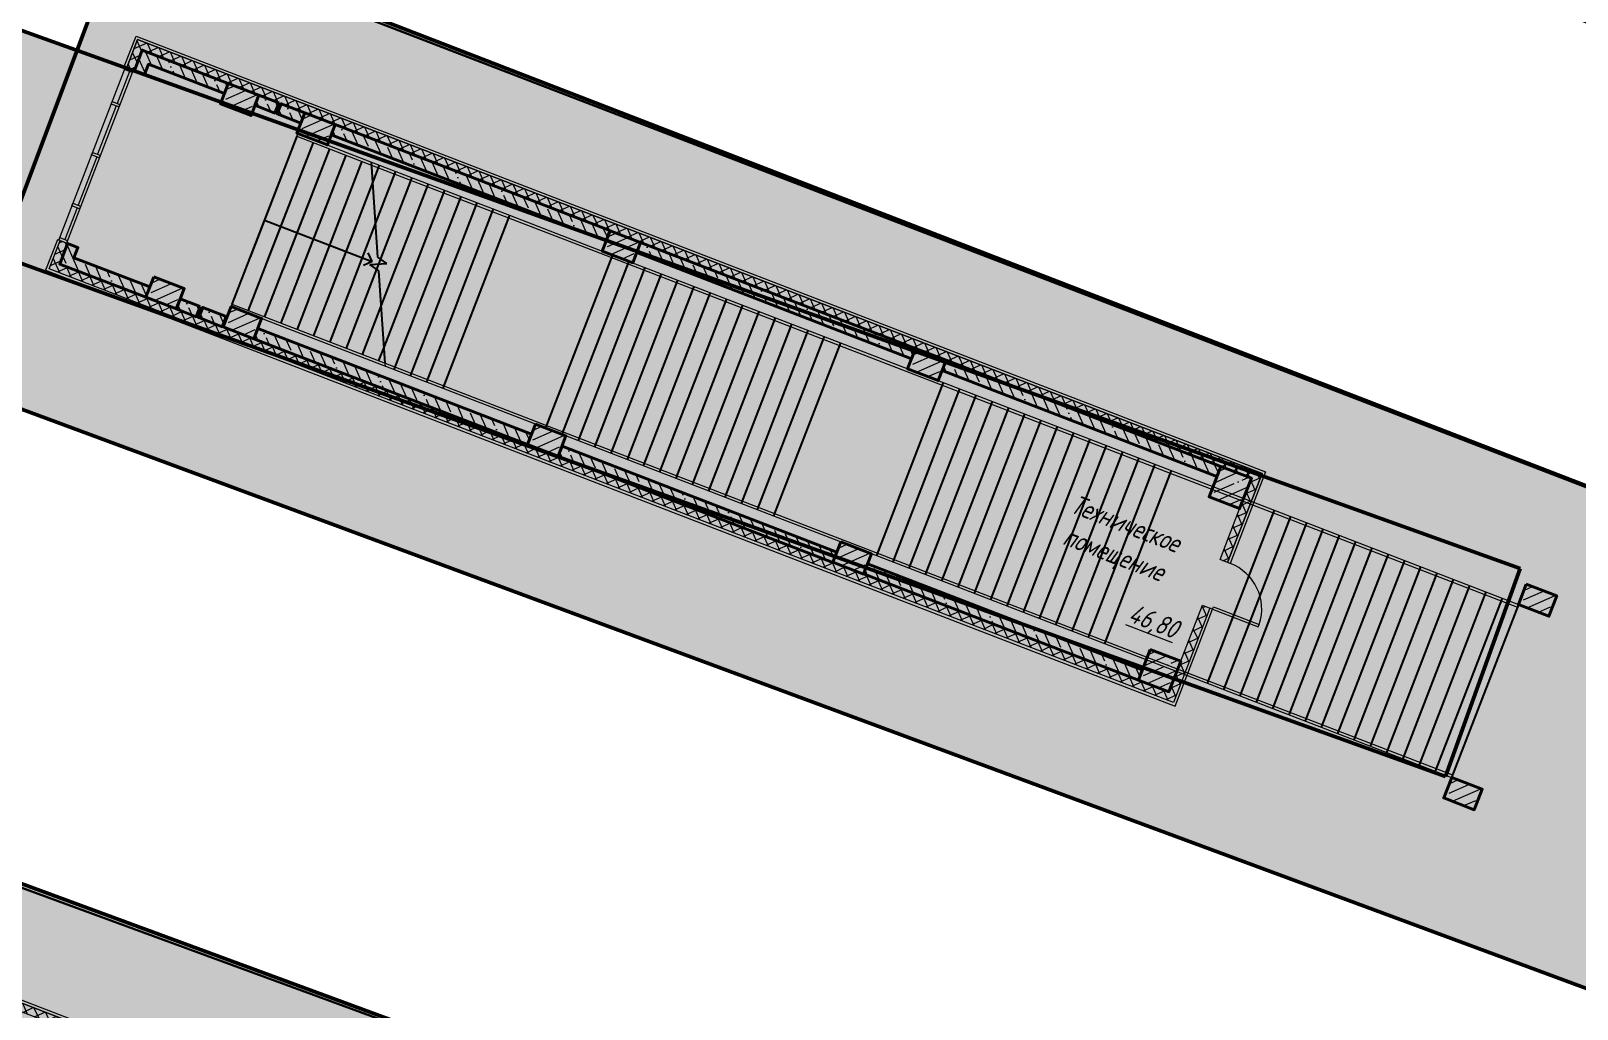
# Model space of a CAD drawing. Extents: x 11425 to 15501, y 6544 to 9114.
# Drawn here: x 11463.96 to 11492.3, y 9071.02 to 9088.95 of the extents above; entities that cross this region are included whole.
import ezdxf

# ---------------------------------------------------------------- set-up
doc = ezdxf.new("R2010")
doc.units = 0
for name, pattern in [('DASHED2', [0.375, 0.25, -0.125]), ('Overhead', [3.96875, 2.38125, -1.5875]), ('Сверху', [3.96875, 2.38125, -1.5875])]:
    doc.linetypes.add(name, pattern=pattern)
for name, color, linetype, lineweight in [('_Сверху_ - Верхние поручни', 7, 'Сверху', 9), ('Верхние поручни', 7, 'Continuous', 9), ('МГТ-АМ-АР-Разрезы', 7, 'Continuous', 9), ('МГТ-АМ-АР-Стены монолитные', 5, 'Continuous', 40), ('МГТ-АМ-АР-Штриховка монолит', 250, 'Continuous', 5), ('МГТ-АР-ЖД пути', 160, 'Continuous', 13), ('МГТ_АР_Двери_в плане', 250, 'Continuous', 9), ('МГТ_АР_Облицовка', 124, 'Continuous', 9), ('МГТ_АР_Окна', 150, 'Continuous', 9), ('МГТ_АР_Утеплитель_Линии', 192, 'Continuous', 9), ('МГТ_АР_Утеплитель_Штриховка', 194, 'Continuous', 9)]:
    doc.layers.add(name, color=color, linetype=linetype, lineweight=lineweight)
doc.layers.add('МГТ_АР_Лестницы', color=7, linetype='Continuous')
doc.styles.add('СПДС_3.5 мм', font='spds.shx', dxfattribs={"oblique": 15, "height": 350})
pattern_1 = [(23.90026, (11058.83306, 9068.52753), (-0.06431688, 0.145137525), []), (113.90026, (11058.83306, 9068.52753), (-0.145137525, -0.06431688), [])]

msp = doc.modelspace()

# ---------------------------------------------------------------- hatches: boundary and pattern name
at = {"transparency": 33554559}
h = msp.add_hatch(color=1, dxfattribs=at)
h.dxf.hatch_style = 1
h.paths.add_polyline_path([(11439.834, 9093.317), (11441.203, 9097.066), (11491.258, 9079.092), (11489.889, 9075.282)])
h.paths.add_polyline_path([(11445.667, 9109.446), (11447.035, 9113.255), (11497.091, 9095.221), (11495.722, 9091.412)])
h.paths.add_polyline_path([(11434.001, 9077.127), (11435.37, 9080.937), (11485.425, 9062.902), (11484.056, 9059.093)])
h.paths.add_polyline_path([(11428.168, 9060.938), (11429.537, 9064.688), (11479.592, 9046.654), (11478.223, 9042.904)])
h = msp.add_hatch(color=1, dxfattribs=at)
h.dxf.hatch_style = 1
h.paths.add_polyline_path([(11498.125, 9015.995), (11501.706, 9031.662), (11450.845, 9050.106), (11453.94, 9058.558), (11503.253, 9040.231), (11504.751, 9048.526), (11456.678, 9066.295), (11459.794, 9074.785), (11506.392, 9057.611), (11507.853, 9065.698), (11462.51, 9082.484), (11465.691, 9090.965), (11509.366, 9074.079), (11510.782, 9081.92), (11468.343, 9098.614), (11471.379, 9107.125), (11512.381, 9090.77), (11513.556, 9097.033), (11524.77, 9091.732), (11513.164, 9031.033), (11509.043, 9009.313)])
at = {"layer": 'МГТ-АМ-АР-Штриховка монолит', "lineweight": 9, "transparency": 33554559}
h = msp.add_hatch(dxfattribs=at)
h.set_pattern_fill('ANSI35', color=1, scale=0.05, angle=-111.0997, style=0)
h.set_pattern_definition([(293.90026, (11344.35582, 9260.9251), (0.29027505, 0.12863376), []), (293.90026, (11344.275, 9260.71564), (0.29027505, 0.12863376), [0.396875, -0.079375, 0, -0.079375])])
h.paths.add_polyline_path([(11467.577, 9087.987), (11467.505, 9087.8), (11466.114, 9088.337), (11466.042, 9088.151), (11465.856, 9088.223), (11466, 9088.597)])
at = {"layer": 'МГТ-АМ-АР-Штриховка монолит', "lineweight": 9}
h = msp.add_hatch(dxfattribs=at)
h.set_pattern_fill('ANSI35', color=1, scale=0.05, angle=-21.0997, style=0)
h.set_pattern_definition([(23.90026, (11086.82265, 9057.7274), (-0.12863376, 0.29027505), []), (23.90026, (11087.0321, 9057.64657), (-0.12863376, 0.29027505), [0.396875, -0.079375, 0, -0.079375])])
h.paths.add_polyline_path([(11467.577, 9087.987), (11467.433, 9087.614), (11467.993, 9087.398), (11468.137, 9087.771)])
at = {"layer": 'МГТ-АМ-АР-Штриховка монолит', "lineweight": 9, "transparency": 33554559}
h = msp.add_hatch(dxfattribs=at)
h.set_pattern_fill('ANSI35', color=1, scale=0.05, angle=-111.0997, style=0)
h.set_pattern_definition([(293.90026, (11345.28113, 9260.5677), (0.29027505, 0.12863376), []), (293.90026, (11345.2003, 9260.35823), (0.29027505, 0.12863376), [0.396875, -0.079375, 0, -0.079375])])
h.paths.add_polyline_path([(11468.502, 9087.63), (11468.43, 9087.443), (11468.063, 9087.586), (11468.135, 9087.773)])
h = msp.add_hatch(dxfattribs=at)
h.set_pattern_fill('ANSI35', color=1, scale=0.05, angle=-111.0997, style=0)
h.set_pattern_definition([(293.90026, (11345.69344, 9260.4086), (0.29027505, 0.12863376), []), (293.90026, (11345.61262, 9260.19914), (0.29027505, 0.12863376), [0.396875, -0.079375, 0, -0.079375])])
h.paths.add_polyline_path([(11468.977, 9087.447), (11468.905, 9087.26), (11468.475, 9087.427), (11468.547, 9087.614)])
at = {"layer": 'МГТ-АМ-АР-Штриховка монолит', "lineweight": 9}
h = msp.add_hatch(dxfattribs=at)
h.set_pattern_fill('ANSI35', color=1, scale=0.05, angle=-21.0997, style=0)
h.set_pattern_definition([(23.90026, (11088.2221, 9057.1874), (-0.12863376, 0.29027505), []), (23.90026, (11088.43154, 9057.10658), (-0.12863376, 0.29027505), [0.396875, -0.079375, 0, -0.079375])])
h.paths.add_polyline_path([(11468.977, 9087.447), (11468.833, 9087.074), (11469.392, 9086.858), (11469.536, 9087.231)])
at = {"layer": 'МГТ-АМ-АР-Штриховка монолит', "lineweight": 9, "transparency": 33554559}
h = msp.add_hatch(dxfattribs=at)
h.set_pattern_fill('ANSI35', color=1, scale=0.05, angle=-111.0997, style=0)
h.set_pattern_definition([(293.90026, (11346.68057, 9260.0277), (0.29027505, 0.12863376), []), (293.90026, (11346.59975, 9259.81825), (0.29027505, 0.12863376), [0.396875, -0.079375, 0, -0.079375])])
h.paths.add_polyline_path([(11474.572, 9085.288), (11474.5, 9085.101), (11469.462, 9087.046), (11469.534, 9087.233)])
at = {"layer": 'МГТ-АМ-АР-Штриховка монолит', "lineweight": 9}
h = msp.add_hatch(dxfattribs=at)
h.set_pattern_fill('ANSI35', color=1, scale=0.05, angle=-21.0997, style=0)
h.set_pattern_definition([(23.90026, (11093.8198, 9055.02744), (-0.12863376, 0.29027505), []), (23.90026, (11094.02927, 9054.94662), (-0.12863376, 0.29027505), [0.396875, -0.079375, 0, -0.079375])])
h.paths.add_polyline_path([(11474.574, 9085.287), (11474.43, 9084.914), (11474.99, 9084.698), (11475.134, 9085.071)])
at = {"layer": 'МГТ-АМ-АР-Штриховка монолит', "lineweight": 9, "transparency": 33554559}
h = msp.add_hatch(dxfattribs=at)
h.set_pattern_fill('ANSI35', color=1, scale=0.05, angle=-111.0997, style=0)
h.set_pattern_definition([(293.90026, (11344.1711, 9260.44363), (0.29027505, 0.12863376), []), (293.90026, (11344.0903, 9260.23417), (0.29027505, 0.12863376), [0.396875, -0.079375, 0, -0.079375])])
h.paths.add_polyline_path([(11466.066, 9084.068), (11466.138, 9084.255), (11464.747, 9084.792), (11464.819, 9084.978), (11464.632, 9085.05), (11464.488, 9084.676)])
h = msp.add_hatch(dxfattribs=at)
h.set_pattern_fill('ANSI35', color=1, scale=0.05, angle=-111.0997, style=0)
h.set_pattern_definition([(293.90026, (11352.2808, 9257.8668), (0.29027505, 0.12863376), []), (293.90026, (11352.19997, 9257.65733), (0.29027505, 0.12863376), [0.396875, -0.079375, 0, -0.079375])])
h.paths.add_polyline_path([(11480.172, 9083.127), (11480.1, 9082.94), (11475.062, 9084.885), (11475.134, 9085.072)])
at = {"layer": 'МГТ-АМ-АР-Штриховка монолит', "lineweight": 9}
h = msp.add_hatch(dxfattribs=at)
h.set_pattern_fill('ANSI35', color=1, scale=0.05, angle=-21.0997, style=0)
h.set_pattern_definition([(23.90026, (11085.45468, 9054.18216), (-0.12863376, 0.29027505), []), (23.90026, (11085.66413, 9054.10134), (-0.12863376, 0.29027505), [0.396875, -0.079375, 0, -0.079375])])
h.paths.add_polyline_path([(11466.209, 9084.442), (11466.065, 9084.069), (11466.625, 9083.853), (11466.769, 9084.226)])
at = {"layer": 'МГТ-АМ-АР-Штриховка монолит', "lineweight": 9, "transparency": 33554559}
h = msp.add_hatch(dxfattribs=at)
h.set_pattern_fill('ANSI35', color=1, scale=0.05, angle=-111.0997, style=0)
h.set_pattern_definition([(293.90026, (11343.84078, 9256.83495), (0.29027505, 0.12863376), []), (293.90026, (11343.75996, 9256.6255), (0.29027505, 0.12863376), [0.396875, -0.079375, 0, -0.079375])])
h.paths.add_polyline_path([(11467.062, 9083.897), (11466.99, 9083.71), (11466.622, 9083.854), (11466.694, 9084.04)])
h = msp.add_hatch(dxfattribs=at)
h.set_pattern_fill('ANSI35', color=1, scale=0.05, angle=-111.0997, style=0)
h.set_pattern_definition([(293.90026, (11344.2531, 9256.67586), (0.29027505, 0.12863376), []), (293.90026, (11344.17227, 9256.4664), (0.29027505, 0.12863376), [0.396875, -0.079375, 0, -0.079375])])
h.paths.add_polyline_path([(11467.536, 9083.714), (11467.464, 9083.527), (11467.035, 9083.694), (11467.107, 9083.881)])
at = {"layer": 'МГТ-АМ-АР-Штриховка монолит', "lineweight": 9}
h = msp.add_hatch(dxfattribs=at)
h.set_pattern_fill('ANSI35', color=1, scale=0.05, angle=-21.0997, style=0)
h.set_pattern_definition([(23.90026, (11086.87292, 9053.63534), (-0.12863376, 0.29027505), []), (23.90026, (11087.08237, 9053.55452), (-0.12863376, 0.29027505), [0.396875, -0.079375, 0, -0.079375])])
h.paths.add_polyline_path([(11467.627, 9083.895), (11467.483, 9083.522), (11468.043, 9083.306), (11468.187, 9083.679)])
at = {"layer": 'МГТ-АМ-АР-Штриховка монолит', "lineweight": 9, "transparency": 33554559}
h = msp.add_hatch(dxfattribs=at)
h.set_pattern_fill('ANSI35', color=1, scale=0.05, angle=-111.0997, style=0)
h.set_pattern_definition([(293.90026, (11345.26185, 9256.28797), (0.29027505, 0.12863376), []), (293.90026, (11345.18103, 9256.0785), (0.29027505, 0.12863376), [0.396875, -0.079375, 0, -0.079375])])
h.paths.add_polyline_path([(11473.135, 9081.555), (11473.063, 9081.368), (11468.043, 9083.307), (11468.115, 9083.493)])
at = {"layer": 'МГТ-АМ-АР-Штриховка монолит', "lineweight": 9}
h = msp.add_hatch(dxfattribs=at)
h.set_pattern_fill('ANSI35', color=1, scale=0.05, angle=-21.0997, style=0)
h.set_pattern_definition([(23.90026, (11099.41755, 9052.8675), (-0.12863376, 0.29027505), []), (23.90026, (11099.627, 9052.78667), (-0.12863376, 0.29027505), [0.396875, -0.079375, 0, -0.079375])])
h.paths.add_polyline_path([(11480.172, 9083.127), (11480.028, 9082.754), (11480.588, 9082.538), (11480.732, 9082.911)])
at = {"layer": 'МГТ-АМ-АР-Штриховка монолит', "lineweight": 9, "transparency": 33554559}
h = msp.add_hatch(dxfattribs=at)
h.set_pattern_fill('ANSI35', color=1, scale=0.05, angle=-111.0997, style=0)
h.set_pattern_definition([(293.90026, (11357.87852, 9255.70683), (0.29027505, 0.12863376), []), (293.90026, (11357.7977, 9255.49738), (0.29027505, 0.12863376), [0.396875, -0.079375, 0, -0.079375])])
h.paths.add_polyline_path([(11485.77, 9080.967), (11485.698, 9080.78), (11480.66, 9082.725), (11480.732, 9082.912)])
at = {"layer": 'МГТ-АМ-АР-Штриховка монолит', "lineweight": 9}
h = msp.add_hatch(dxfattribs=at)
h.set_pattern_fill('ANSI35', color=1, scale=0.05, angle=-21.0997, style=0)
h.set_pattern_definition([(23.90026, (11092.45184, 9051.4822), (-0.12863376, 0.29027505), []), (23.90026, (11092.6613, 9051.4014), (-0.12863376, 0.29027505), [0.396875, -0.079375, 0, -0.079375])])
h.paths.add_polyline_path([(11473.206, 9081.742), (11473.062, 9081.369), (11473.622, 9081.153), (11473.766, 9081.526)])
at = {"layer": 'МГТ-АМ-АР-Штриховка монолит', "lineweight": 9, "transparency": 33554559}
h = msp.add_hatch(dxfattribs=at)
h.set_pattern_fill('ANSI35', color=1, scale=0.05, angle=-111.0997, style=0)
h.set_pattern_definition([(293.90026, (11350.84046, 9254.13403), (0.29027505, 0.12863376), []), (293.90026, (11350.75964, 9253.92458), (0.29027505, 0.12863376), [0.396875, -0.079375, 0, -0.079375])])
h.paths.add_polyline_path([(11478.732, 9079.394), (11478.66, 9079.207), (11473.622, 9081.153), (11473.694, 9081.339)])
at = {"layer": 'МГТ-АМ-АР-Штриховка монолит', "lineweight": 9}
h = msp.add_hatch(dxfattribs=at)
h.set_pattern_fill('ANSI35', color=1, scale=0.05, angle=-21.0997, style=0)
h.set_pattern_definition([(23.90026, (11104.94328, 9050.52094), (-0.12863376, 0.29027505), []), (23.90026, (11105.15273, 9050.44012), (-0.12863376, 0.29027505), [0.396875, -0.079375, 0, -0.079375])])
h.paths.add_polyline_path([(11485.769, 9080.967), (11485.554, 9080.408), (11486.114, 9080.192), (11486.33, 9080.752)])
h = msp.add_hatch(dxfattribs=at)
h.set_pattern_fill('ANSI35', color=1, scale=0.05, angle=-21.0997, style=0)
h.set_pattern_definition([(23.90026, (11098.04957, 9049.32226), (-0.12863376, 0.29027505), []), (23.90026, (11098.25903, 9049.24144), (-0.12863376, 0.29027505), [0.396875, -0.079375, 0, -0.079375])])
h.paths.add_polyline_path([(11478.804, 9079.582), (11478.66, 9079.209), (11479.22, 9078.993), (11479.364, 9079.366)])
at = {"layer": 'МГТ-АМ-АР-Штриховка монолит', "lineweight": 9, "transparency": 33554559}
h = msp.add_hatch(dxfattribs=at)
h.set_pattern_fill('ANSI35', color=1, scale=0.05, angle=-111.0997, style=0)
h.set_pattern_definition([(293.90026, (11356.43865, 9251.97526), (0.29027505, 0.12863376), []), (293.90026, (11356.35783, 9251.7658), (0.29027505, 0.12863376), [0.396875, -0.079375, 0, -0.079375])])
h.paths.add_polyline_path([(11484.33, 9077.235), (11484.258, 9077.049), (11479.22, 9078.994), (11479.292, 9079.18)])
at = {"layer": 'МГТ-АМ-АР-Штриховка монолит', "lineweight": 9}
h = msp.add_hatch(dxfattribs=at)
h.set_pattern_fill('ANSI35', color=1, scale=0.05, angle=-21.0997, style=0)
h.set_pattern_definition([(23.90026, (11110.613, 9048.54758), (-0.12863376, 0.29027505), []), (23.90026, (11110.82246, 9048.46676), (-0.12863376, 0.29027505), [0.396875, -0.079375, 0, -0.079375])])
h.paths.add_polyline_path([(11491.368, 9078.807), (11491.224, 9078.434), (11491.783, 9078.218), (11491.927, 9078.591)])
h = msp.add_hatch(dxfattribs=at)
h.set_pattern_fill('ANSI35', color=1, scale=0.05, angle=-21.0997, style=0)
h.set_pattern_definition([(23.90026, (11103.64684, 9047.16246), (-0.12863376, 0.29027505), []), (23.90026, (11103.8563, 9047.08163), (-0.12863376, 0.29027505), [0.396875, -0.079375, 0, -0.079375])])
h.paths.add_polyline_path([(11484.472, 9077.609), (11484.258, 9077.05), (11484.817, 9076.834), (11485.033, 9077.394)])
h = msp.add_hatch(dxfattribs=at)
h.set_pattern_fill('ANSI35', color=1, scale=0.05, angle=-21.0997, style=0)
h.set_pattern_definition([(23.90026, (11109.24504, 9045.00235), (-0.12863376, 0.29027505), []), (23.90026, (11109.4545, 9044.92153), (-0.12863376, 0.29027505), [0.396875, -0.079375, 0, -0.079375])])
h.paths.add_polyline_path([(11490, 9075.262), (11489.856, 9074.889), (11490.415, 9074.673), (11490.559, 9075.046)])
at = {"layer": 'МГТ_АР_Утеплитель_Штриховка', "transparency": 33554559}
h = msp.add_hatch(dxfattribs=at)
h.set_pattern_fill('ANSI37', color=1, scale=0.05, angle=-21.0997)
h.set_pattern_definition(pattern_1)
h.paths.add_polyline_path([(11465.716, 9088.277), (11465.914, 9088.791), (11486.524, 9080.838), (11485.894, 9079.204), (11485.754, 9079.258), (11486.327, 9080.753), (11466, 9088.597), (11465.856, 9088.223)])
h = msp.add_hatch(dxfattribs=at)
h.set_pattern_fill('ANSI37', color=1, scale=0.05, angle=-21.0997)
h.set_pattern_definition(pattern_1)
h.paths.add_polyline_path([(11464.492, 9085.104), (11464.632, 9085.05), (11464.487, 9084.676), (11484.818, 9076.833), (11485.43, 9078.419), (11485.57, 9078.365), (11484.903, 9076.638), (11464.293, 9084.59)])
h = msp.add_hatch(dxfattribs=at)
h.set_pattern_fill('ANSI37', color=1, scale=0.05, angle=-21.0997)
h.set_pattern_definition([(23.90026, (11052.9858, 9052.29846), (-0.06431688, 0.145137525), []), (113.90026, (11052.9858, 9052.29846), (-0.145137525, -0.06431688), [])])
h.paths.add_polyline_path([(11459.868, 9072.047), (11460.067, 9072.562), (11480.677, 9064.609), (11480.046, 9062.975), (11479.906, 9063.029), (11480.48, 9064.524), (11460.153, 9072.368), (11460.008, 9071.993)])

# ---------------------------------------------------------------- linework, layer by layer
at = {"color": 1, "lineweight": 50}
for p, q in [((11441.203, 9097.066), (11491.258, 9079.092)), ((11489.889, 9075.282), (11439.834, 9093.317)), ((11491.258, 9079.092), (11489.889, 9075.282))]:
    msp.add_line(p, q, dxfattribs=at)
msp.add_lwpolyline([(11498.125, 9015.995), (11501.706, 9031.662), (11450.845, 9050.106), (11453.94, 9058.558), (11503.253, 9040.231), (11504.751, 9048.526), (11456.678, 9066.295), (11459.794, 9074.785), (11506.392, 9057.611), (11507.853, 9065.698), (11462.51, 9082.484), (11465.691, 9090.965), (11509.366, 9074.079), (11510.782, 9081.92), (11468.343, 9098.614), (11471.379, 9107.125), (11512.381, 9090.77), (11513.556, 9097.033), (11524.77, 9091.732), (11513.164, 9031.033), (11509.043, 9009.313)], close=True, dxfattribs=at)
at = {"layer": '_Сверху_ - Верхние поручни', "color": 1, "ltscale": 100}
for p, q in [((11470.201, 9086.546), (11472.731, 9085.569)), ((11470.204, 9086.49), (11472.713, 9085.522)), ((11472.713, 9085.522), (11474.299, 9084.91)), ((11472.731, 9085.569), (11474.317, 9084.957)), ((11474.299, 9084.91), (11478.777, 9083.182)), ((11474.317, 9084.957), (11478.795, 9083.229)), ((11478.777, 9083.182), (11480.363, 9082.57)), ((11478.795, 9083.229), (11480.381, 9082.617)), ((11470.452, 9082.859), (11471.526, 9082.444)), ((11470.456, 9082.804), (11471.508, 9082.398)), ((11480.381, 9082.617), (11484.86, 9080.889)), ((11471.508, 9082.398), (11473.094, 9081.786)), ((11471.526, 9082.444), (11473.112, 9081.832)), ((11480.363, 9082.57), (11484.842, 9080.842)), ((11473.094, 9081.786), (11477.572, 9080.058)), ((11473.112, 9081.832), (11477.59, 9080.104)), ((11484.86, 9080.889), (11486.446, 9080.277)), ((11484.842, 9080.842), (11486.428, 9080.23)), ((11477.572, 9080.058), (11479.158, 9079.446)), ((11477.59, 9080.104), (11479.176, 9079.492)), ((11486.428, 9080.23), (11491.204, 9078.387)), ((11486.446, 9080.277), (11491.222, 9078.434)), ((11479.176, 9079.492), (11483.654, 9077.764)), ((11479.158, 9079.446), (11483.636, 9077.718)), ((11491.222, 9078.434), (11491.204, 9078.387)), ((11483.654, 9077.764), (11485.24, 9077.152)), ((11483.636, 9077.718), (11485.222, 9077.106)), ((11485.222, 9077.106), (11489.999, 9075.263)), ((11485.24, 9077.152), (11490.017, 9075.309)), ((11490.017, 9075.309), (11489.999, 9075.263))]:
    msp.add_line(p, q, dxfattribs=at)
at = {"layer": 'Верхние поручни', "color": 1}
for p, q in [((11468.85, 9087.067), (11468.832, 9087.02)), ((11468.832, 9087.02), (11470.204, 9086.49)), ((11468.85, 9087.067), (11470.201, 9086.546)), ((11470.204, 9086.49), (11470.201, 9086.546)), ((11467.644, 9083.942), (11467.626, 9083.895)), ((11467.626, 9083.895), (11470.456, 9082.804)), ((11467.644, 9083.942), (11470.452, 9082.859)), ((11470.456, 9082.804), (11470.452, 9082.859))]:
    msp.add_line(p, q, dxfattribs=at)
at = {"layer": 'МГТ-АМ-АР-Стены монолитные', "color": 1}
for points in [[(11467.577, 9087.987), (11467.505, 9087.8), (11466.114, 9088.337), (11466.042, 9088.151), (11465.856, 9088.223), (11466, 9088.597)], [(11467.577, 9087.987), (11467.433, 9087.614), (11467.993, 9087.398), (11468.137, 9087.771)], [(11468.502, 9087.63), (11468.43, 9087.443), (11468.063, 9087.586), (11468.135, 9087.773)], [(11468.977, 9087.447), (11468.905, 9087.26), (11468.475, 9087.427), (11468.547, 9087.614)], [(11468.977, 9087.447), (11468.833, 9087.074), (11469.392, 9086.858), (11469.536, 9087.231)], [(11474.572, 9085.288), (11474.5, 9085.101), (11469.462, 9087.046), (11469.534, 9087.233)], [(11474.574, 9085.287), (11474.43, 9084.914), (11474.99, 9084.698), (11475.134, 9085.071)], [(11466.066, 9084.068), (11466.138, 9084.255), (11464.747, 9084.792), (11464.819, 9084.978), (11464.632, 9085.05), (11464.488, 9084.676)], [(11480.172, 9083.127), (11480.1, 9082.94), (11475.062, 9084.885), (11475.134, 9085.072)], [(11466.209, 9084.442), (11466.065, 9084.069), (11466.625, 9083.853), (11466.769, 9084.226)], [(11467.062, 9083.897), (11466.99, 9083.71), (11466.622, 9083.854), (11466.694, 9084.04)], [(11467.536, 9083.714), (11467.464, 9083.527), (11467.035, 9083.694), (11467.107, 9083.881)], [(11467.627, 9083.895), (11467.483, 9083.522), (11468.043, 9083.306), (11468.187, 9083.679)], [(11473.135, 9081.555), (11473.063, 9081.368), (11468.043, 9083.307), (11468.115, 9083.493)], [(11480.172, 9083.127), (11480.028, 9082.754), (11480.588, 9082.538), (11480.732, 9082.911)], [(11485.77, 9080.967), (11485.698, 9080.78), (11480.66, 9082.725), (11480.732, 9082.912)], [(11473.206, 9081.742), (11473.062, 9081.369), (11473.622, 9081.153), (11473.766, 9081.526)], [(11478.732, 9079.394), (11478.66, 9079.207), (11473.622, 9081.153), (11473.694, 9081.339)], [(11485.769, 9080.967), (11485.554, 9080.408), (11486.114, 9080.192), (11486.33, 9080.752)], [(11478.804, 9079.582), (11478.66, 9079.209), (11479.22, 9078.993), (11479.364, 9079.366)], [(11484.33, 9077.235), (11484.258, 9077.049), (11479.22, 9078.994), (11479.292, 9079.18)], [(11491.368, 9078.807), (11491.224, 9078.434), (11491.783, 9078.218), (11491.927, 9078.591)], [(11484.472, 9077.609), (11484.258, 9077.05), (11484.817, 9076.834), (11485.033, 9077.394)], [(11490, 9075.262), (11489.856, 9074.889), (11490.415, 9074.673), (11490.559, 9075.046)]]:
    msp.add_lwpolyline(points, close=True, dxfattribs=at)
at = {"layer": 'МГТ-АР-ЖД пути', "color": 1, "linetype": 'DASHED2', "lineweight": 30, "ltscale": 7000}
for p, q in [((11465.695, 9090.887), (11509.366, 9074.079)), ((11507.853, 9065.698), (11462.537, 9082.465)), ((11459.799, 9074.707), (11506.392, 9057.611))]:
    msp.add_line(p, q, dxfattribs=at)
at = {"layer": 'МГТ_АР_Двери_в плане', "color": 1, "lineweight": 18}
for p, q in [((11485.616, 9078.347), (11485.635, 9078.394)), ((11485.616, 9078.347), (11486.456, 9078.023)), ((11485.635, 9078.394), (11486.474, 9078.07)), ((11486.456, 9078.023), (11486.474, 9078.07))]:
    msp.add_line(p, q, dxfattribs=at)
at = {"layer": 'МГТ_АР_Двери_в плане', "color": 1}
msp.add_arc((11485.616, 9078.347), 0.902, 342.1427, 68.9003, dxfattribs=at)
at = {"layer": 'МГТ_АР_Лестницы', "color": 1}
for p, q in [((11468.832, 9087.02), (11467.644, 9083.942)), ((11469.131, 9086.905), (11467.943, 9083.827)), ((11469.429, 9086.79), (11468.242, 9083.712)), ((11469.728, 9086.674), (11468.54, 9083.596)), ((11470.026, 9086.559), (11468.839, 9083.481)), ((11470.225, 9086.185), (11469.137, 9083.366)), ((11468.238, 9085.481), (11470.195, 9084.726)), ((11470.277, 9085.43), (11469.436, 9083.251)), ((11470.214, 9084.719), (11470.142, 9084.88)), ((11470.292, 9084.581), (11469.734, 9083.136)), ((11470.214, 9084.719), (11470.052, 9084.647)), ((11470.195, 9084.726), (11470.214, 9084.719)), ((11470.364, 9084.768), (11470.328, 9084.675)), ((11470.38, 9083.919), (11470.033, 9083.02)), ((11470.431, 9083.164), (11470.331, 9082.905))]:
    msp.add_line(p, q, dxfattribs=at)
at = {"layer": 'МГТ_АР_Лестницы', "color": 1, "linetype": 'Сверху'}
for p, q in [((11468.832, 9087.02), (11467.644, 9083.942)), ((11469.131, 9086.905), (11467.943, 9083.827)), ((11469.429, 9086.79), (11468.242, 9083.712)), ((11469.728, 9086.674), (11468.54, 9083.596)), ((11470.026, 9086.559), (11468.839, 9083.481)), ((11470.225, 9086.185), (11469.137, 9083.366)), ((11470.277, 9085.43), (11469.436, 9083.251)), ((11470.292, 9084.581), (11469.734, 9083.136)), ((11470.364, 9084.768), (11470.328, 9084.675)), ((11470.38, 9083.919), (11470.033, 9083.02)), ((11470.431, 9083.164), (11470.331, 9082.905))]:
    msp.add_line(p, q, dxfattribs=at)
at = {"layer": 'МГТ_АР_Лестницы', "color": 1, "linetype": 'Continuous'}
for p, q in [((11470.32, 9084.799), (11470.201, 9086.546)), ((11470.172, 9084.664), (11470.484, 9084.685)), ((11470.337, 9084.55), (11470.172, 9084.664)), ((11470.484, 9084.685), (11470.32, 9084.799)), ((11470.452, 9082.859), (11470.337, 9084.55))]:
    msp.add_line(p, q, dxfattribs=at)
at = {"layer": 'МГТ_АР_Лестницы', "color": 1, "linetype": 'Overhead'}
for p, q in [((11470.343, 9086.491), (11470.225, 9086.185)), ((11470.328, 9084.675), (11470.292, 9084.581)), ((11470.328, 9084.675), (11470.292, 9084.581))]:
    msp.add_line(p, q, dxfattribs=at)
at = {"layer": 'МГТ_АР_Лестницы', "color": 1, "linetype": 'Overhead', "ltscale": 100}
for p, q in [((11470.343, 9086.491), (11470.225, 9086.185)), ((11470.642, 9086.376), (11470.277, 9085.43)), ((11470.642, 9086.376), (11470.277, 9085.43)), ((11470.94, 9086.261), (11470.364, 9084.768)), ((11470.94, 9086.261), (11470.364, 9084.768)), ((11471.239, 9086.145), (11470.38, 9083.919)), ((11471.239, 9086.145), (11470.38, 9083.919)), ((11471.537, 9086.03), (11470.431, 9083.164)), ((11471.537, 9086.03), (11470.431, 9083.164)), ((11471.836, 9085.915), (11470.612, 9082.743)), ((11471.836, 9085.915), (11470.612, 9082.743)), ((11472.134, 9085.8), (11470.91, 9082.628)), ((11472.134, 9085.8), (11470.91, 9082.628)), ((11472.433, 9085.685), (11471.209, 9082.513)), ((11472.433, 9085.685), (11471.209, 9082.513)), ((11472.731, 9085.569), (11471.507, 9082.397)), ((11472.731, 9085.569), (11471.507, 9082.397)), ((11474.616, 9084.842), (11473.392, 9081.67)), ((11474.915, 9084.727), (11473.691, 9081.555)), ((11474.915, 9084.727), (11473.691, 9081.555)), ((11475.213, 9084.612), (11473.989, 9081.44)), ((11475.213, 9084.612), (11473.989, 9081.44)), ((11475.512, 9084.497), (11474.288, 9081.325)), ((11475.512, 9084.497), (11474.288, 9081.325)), ((11475.81, 9084.381), (11474.586, 9081.209)), ((11475.81, 9084.381), (11474.586, 9081.209)), ((11476.109, 9084.266), (11474.885, 9081.094)), ((11476.109, 9084.266), (11474.885, 9081.094)), ((11476.407, 9084.151), (11475.183, 9080.979)), ((11476.407, 9084.151), (11475.183, 9080.979)), ((11476.706, 9084.036), (11475.482, 9080.864)), ((11476.706, 9084.036), (11475.482, 9080.864)), ((11477.004, 9083.921), (11475.78, 9080.749)), ((11477.004, 9083.921), (11475.78, 9080.749)), ((11477.303, 9083.805), (11476.079, 9080.633)), ((11477.303, 9083.805), (11476.079, 9080.633)), ((11477.601, 9083.69), (11476.377, 9080.518)), ((11477.601, 9083.69), (11476.377, 9080.518)), ((11477.9, 9083.575), (11476.676, 9080.403)), ((11477.9, 9083.575), (11476.676, 9080.403)), ((11478.199, 9083.46), (11476.975, 9080.288)), ((11478.199, 9083.46), (11476.975, 9080.288)), ((11478.497, 9083.345), (11477.273, 9080.173)), ((11478.497, 9083.345), (11477.273, 9080.173)), ((11478.796, 9083.229), (11477.572, 9080.057)), ((11478.796, 9083.229), (11477.572, 9080.057)), ((11480.68, 9082.502), (11479.456, 9079.33)), ((11480.68, 9082.502), (11479.456, 9079.33)), ((11480.979, 9082.387), (11479.755, 9079.215)), ((11480.979, 9082.387), (11479.755, 9079.215)), ((11481.277, 9082.272), (11480.053, 9079.1)), ((11481.277, 9082.272), (11480.053, 9079.1)), ((11481.576, 9082.157), (11480.352, 9078.985)), ((11481.576, 9082.157), (11480.352, 9078.985)), ((11481.874, 9082.041), (11480.65, 9078.869)), ((11481.874, 9082.041), (11480.65, 9078.869)), ((11482.173, 9081.926), (11480.949, 9078.754)), ((11482.173, 9081.926), (11480.949, 9078.754)), ((11482.471, 9081.811), (11481.247, 9078.639)), ((11482.471, 9081.811), (11481.247, 9078.639)), ((11482.77, 9081.696), (11481.546, 9078.524)), ((11482.77, 9081.696), (11481.546, 9078.524)), ((11483.069, 9081.581), (11481.845, 9078.409)), ((11483.069, 9081.581), (11481.845, 9078.409)), ((11483.367, 9081.465), (11482.143, 9078.293)), ((11483.367, 9081.465), (11482.143, 9078.293)), ((11483.666, 9081.35), (11482.442, 9078.178)), ((11483.666, 9081.35), (11482.442, 9078.178)), ((11483.964, 9081.235), (11482.74, 9078.063)), ((11483.964, 9081.235), (11482.74, 9078.063)), ((11484.263, 9081.12), (11483.039, 9077.948)), ((11484.263, 9081.12), (11483.039, 9077.948)), ((11484.561, 9081.005), (11483.337, 9077.833)), ((11484.561, 9081.005), (11483.337, 9077.833)), ((11484.86, 9080.889), (11483.636, 9077.717)), ((11484.86, 9080.889), (11483.636, 9077.717)), ((11486.744, 9080.162), (11485.52, 9076.99)), ((11486.744, 9080.162), (11485.52, 9076.99)), ((11487.043, 9080.047), (11485.819, 9076.875)), ((11487.043, 9080.047), (11485.819, 9076.875)), ((11487.341, 9079.932), (11486.118, 9076.76)), ((11487.341, 9079.932), (11486.118, 9076.76)), ((11487.64, 9079.817), (11486.416, 9076.645)), ((11487.64, 9079.817), (11486.416, 9076.645)), ((11487.939, 9079.702), (11486.715, 9076.529)), ((11487.939, 9079.702), (11486.715, 9076.529)), ((11488.237, 9079.586), (11487.013, 9076.414)), ((11488.237, 9079.586), (11487.013, 9076.414)), ((11488.536, 9079.471), (11487.312, 9076.299)), ((11488.536, 9079.471), (11487.312, 9076.299)), ((11488.834, 9079.356), (11487.61, 9076.184)), ((11488.834, 9079.356), (11487.61, 9076.184)), ((11489.133, 9079.241), (11487.909, 9076.069)), ((11489.133, 9079.241), (11487.909, 9076.069)), ((11489.431, 9079.126), (11488.207, 9075.953)), ((11489.431, 9079.126), (11488.207, 9075.953)), ((11489.73, 9079.01), (11488.506, 9075.838)), ((11489.73, 9079.01), (11488.506, 9075.838)), ((11490.028, 9078.895), (11488.804, 9075.723)), ((11490.028, 9078.895), (11488.804, 9075.723)), ((11490.327, 9078.78), (11489.103, 9075.608)), ((11490.327, 9078.78), (11489.103, 9075.608)), ((11490.625, 9078.665), (11489.402, 9075.493)), ((11490.625, 9078.665), (11489.402, 9075.493)), ((11490.924, 9078.55), (11489.7, 9075.377)), ((11490.924, 9078.55), (11489.7, 9075.377)), ((11491.223, 9078.434), (11489.999, 9075.262))]:
    msp.add_line(p, q, dxfattribs=at)
at = {"layer": 'МГТ_АР_Облицовка', "color": 1}
for points in [[(11465.716, 9088.277), (11465.669, 9088.295), (11465.885, 9088.855), (11486.588, 9080.867), (11485.941, 9079.188), (11485.894, 9079.206), (11486.524, 9080.838), (11465.914, 9088.791)], [(11464.492, 9085.104), (11464.445, 9085.122), (11464.229, 9084.562), (11484.932, 9076.573), (11485.616, 9078.347), (11485.57, 9078.365), (11484.903, 9076.638), (11464.293, 9084.59)], [(11459.868, 9072.047), (11459.822, 9072.065), (11460.038, 9072.626), (11480.741, 9064.638), (11480.093, 9062.959), (11480.047, 9062.977), (11480.677, 9064.609), (11460.067, 9072.562)]]:
    msp.add_lwpolyline(points, close=True, dxfattribs=at)
at = {"layer": 'МГТ_АР_Окна', "color": 1}
for p, q in [((11465.767, 9088.203), (11465.542, 9087.62)), ((11465.524, 9087.573), (11465.182, 9086.687)), ((11465.164, 9086.64), (11464.822, 9085.754)), ((11464.804, 9085.707), (11464.579, 9085.124))]:
    msp.add_line(p, q, dxfattribs=at)
for points in [[(11465.692, 9088.286), (11465.832, 9088.232), (11464.608, 9085.06), (11464.468, 9085.114)], [(11465.692, 9088.286), (11465.832, 9088.232), (11465.814, 9088.185), (11465.674, 9088.239)], [(11465.449, 9087.656), (11465.589, 9087.602), (11465.571, 9087.555), (11465.431, 9087.609)], [(11465.089, 9086.723), (11465.229, 9086.669), (11465.211, 9086.622), (11465.071, 9086.676)], [(11464.729, 9085.79), (11464.869, 9085.736), (11464.851, 9085.689), (11464.711, 9085.743)], [(11464.486, 9085.16), (11464.626, 9085.106), (11464.608, 9085.06), (11464.468, 9085.114)]]:
    msp.add_lwpolyline(points, close=True, dxfattribs=at)
at = {"layer": 'МГТ_АР_Утеплитель_Линии', "color": 1}
for points in [[(11465.716, 9088.277), (11465.914, 9088.791), (11486.524, 9080.838), (11485.894, 9079.204), (11485.754, 9079.258), (11486.327, 9080.753), (11466, 9088.597), (11465.856, 9088.223)], [(11464.492, 9085.104), (11464.632, 9085.05), (11464.487, 9084.676), (11484.818, 9076.833), (11485.43, 9078.419), (11485.57, 9078.365), (11484.903, 9076.638), (11464.293, 9084.59)], [(11459.868, 9072.047), (11460.067, 9072.562), (11480.677, 9064.609), (11480.046, 9062.975), (11479.906, 9063.029), (11480.48, 9064.524), (11460.153, 9072.368), (11460.008, 9071.993)]]:
    msp.add_lwpolyline(points, close=True, dxfattribs=at)

# ---------------------------------------------------------------- texts
at = {"layer": 'МГТ-АМ-АР-Разрезы', "color": 1, "extrusion": (2.43453e-09, 5.54779e-12, 1), "char_height": 0.35, "width": 0.85325, "attachment_point": 2, "text_direction": (0.932955, -0.359993, 0), "line_spacing_factor": 1.022766, "style": 'СПДС_3.5 мм'}
for s, insert in [('Техническое помещение', (11484.091, 9080.082)), ('{\\L46,80}', (11484.602, 9078.294))]:
    msp.add_mtext(s, dxfattribs=dict(at, insert=insert))

doc.saveas('drawing.dxf')
